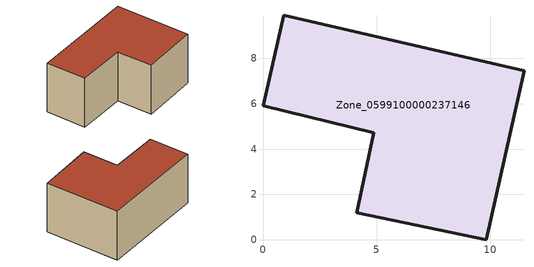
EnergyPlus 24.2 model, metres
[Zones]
Zone_0599100000237146
 floor ground (C_G): 0.91,9.9 11.49,7.45 9.82,0 4.12,1.19 4.88,4.72 0,5.91 z0
 wall outside (C_F): 11.49,7.45 0.91,9.9 0,5.91 4.88,4.72 4.12,1.19 9.82,0 11.49,7.45 z0:5.3
 roof outside (C_R): 9.82,0 11.49,7.45 0.91,9.9 0,5.91 4.88,4.72 4.12,1.19 z5.3
[BUILDING]
Pand.0599100000237146: North Axis=0; Terrain=City; Loads Convergence Tolerance Value=0.04; Temperature Convergence Tolerance Value=0.4; Solar Distribution=FullExterior; Maximum Number of Warmup Days=25; Minimum Number of Warmup Days=1
[Site:Location]
Rotterdam.The.Hague.AP_ZH_NLD Design_Conditions: Latitude=51.96; Longitude=4.45; Time Zone=1; Elevation=-4.5
[SITE:GROUNDTEMPERATURE:BUILDINGSURFACE]
18, 18, 18, 18, 18, 18, 18, 18, 18, 18, 18, 18
[MATERIAL] Thermal Absorptance=0.9; Solar Absorptance=0.7; Visible Absorptance=0.7
Name | Roughness | Thickness | Conductivity | Density | Specific Heat
G.TI.1946 | MediumSmooth | 0.15 | 1 | 540 | 1210
F.TI.1946 | Rough | 0.3 | 0.857143 | 1920 | 840
R.TI.1946 | MediumRough | 0.2 | 0.1 | 1500 | 1000
[CONSTRUCTION]
C_G: G.TI.1946
C_F: F.TI.1946
C_R: R.TI.1946
[ZONE]
Zone_0599100000237146: Type=1; Multiplier=1; Ceiling Height=Autocalculate; Volume=Autocalculate; Floor Area=autocalculate; Part of Total Floor Area=Yes
[ZONEINFILTRATION:DESIGNFLOWRATE]
Infil_Zone_0599100000237146: Zone or ZoneList or Space or SpaceList=Zone_0599100000237146; Schedule=AlwaysOn; Design Flow Rate Calculation Method=Flow/Area; Flow Rate per Floor Area=0.003; Constant Term Coefficient=1; Temperature Term Coefficient=0; Velocity Term Coefficient=0; Velocity Squared Term Coefficient=0
[HVACTEMPLATE:ZONE:IDEALLOADSAIRSYSTEM]
Zone_0599100000237146: Maximum Heating Supply Air Temperature=50; Minimum Cooling Supply Air Temperature=13; Maximum Heating Supply Air Humidity Ratio=0.0156; Minimum Cooling Supply Air Humidity Ratio=0.0077; Heating Limit=NoLimit; Cooling Limit=NoLimit; Dehumidification Control Type=ConstantSensibleHeatRatio; Cooling Sensible Heat Ratio=0.7; Dehumidification Setpoint=60; Humidification Control Type=None; Humidification Setpoint=30; Outdoor Air Method=None; Outdoor Air Flow Rate per Person=0.00944; Outdoor Air Flow Rate per Zone Floor Area=0; Outdoor Air Flow Rate per Zone=0; Demand Controlled Ventilation Type=None; Outdoor Air Economizer Type=NoEconomizer; Heat Recovery Type=None; Sensible Heat Recovery Effectiveness=0.7; Latent Heat Recovery Effectiveness=0.65
[ZONECONTROL:THERMOSTAT]
ThermostatControl_Zone_0599100000237146: Zone or ZoneList=Zone_0599100000237146; Control Type Schedule=DualSetpointControlType; Control 1=Thermostat_Zone_0599100000237146; Temperature Difference Between Cutout And Setpoint=0
[THERMOSTATSETPOINT:DUALSETPOINT]
Thermostat_Zone_0599100000237146: Heating Setpoint Temperature Schedule=HeatingSetpoint_Zone_0599100000237146; Cooling Setpoint Temperature Schedule=CoolingSetpoint_Zone_0599100000237146
[SCHEDULE:COMPACT]
HeatingSetpoint_Zone_0599100000237146: Through: 12/31, For: AllDays, Until: 24:00, 21
CoolingSetpoint_Zone_0599100000237146: Through: 12/31, For: AllDays, Until: 24:00, 24
DualSetpointControlType: Through: 12/31, For: AllDays, Until: 24:00, 4
AlwaysOn: Through: 12/31, For: AllDays, Until: 24:00, 1
